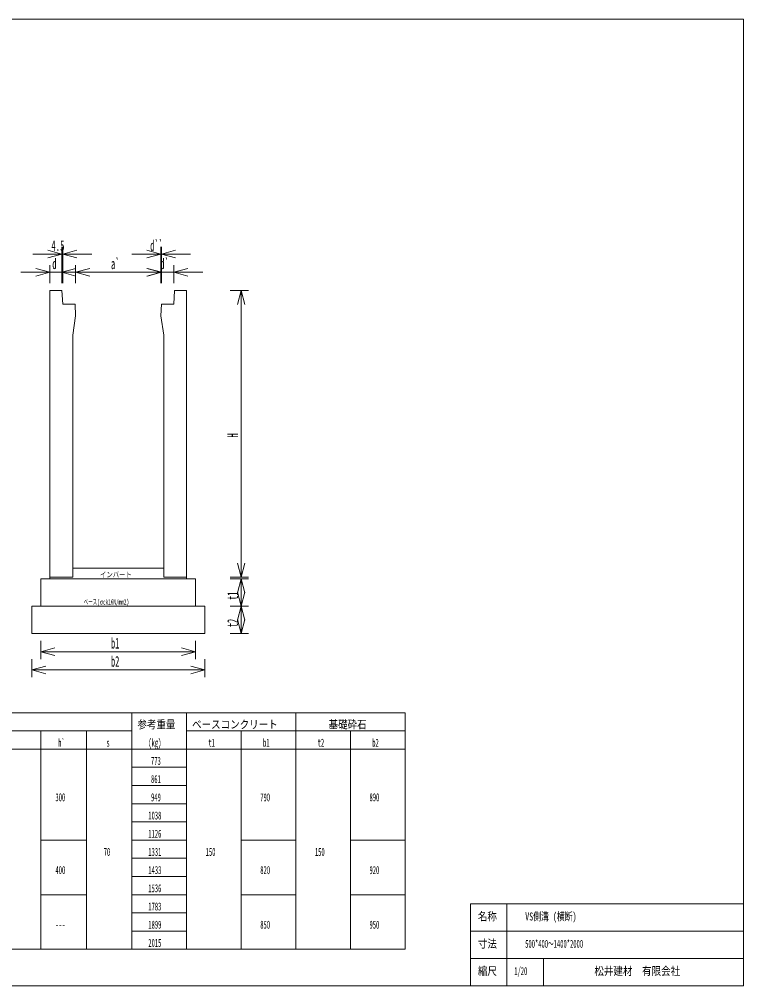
# Model space of a CAD drawing. Units: millimetres, scale not verified. Extents: x 255 to 7715, y 190 to 5500.
# Drawn here: x 3737 to 7715, y 190 to 5500 of the extents above; entities that cross this region are included whole.
import ezdxf
from ezdxf.enums import TextEntityAlignment as Align

# ---------------------------------------------------------------- set-up
doc = ezdxf.new("R2010")
doc.units = ezdxf.units.MM
doc.header["$LTSCALE"] = 10
for name, color, linetype, lineweight in [('1', 7, 'Continuous', 18), ('10', 3, 'Continuous', 18), ('17', 7, 'Continuous', 18), ('18', 7, 'Continuous', 18)]:
    doc.layers.add(name, color=color, linetype=linetype, lineweight=lineweight)
doc.styles.add('ＭＳ ゴシック', font='')
doc.styles.get('ＭＳ ゴシック').set_extended_font_data('MS Gothic')

msp = doc.modelspace()

# ---------------------------------------------------------------- linework, layer by layer
at = {"layer": '1'}
for p, q in [((7715, 5500), (255, 5500)), ((7715, 190), (7715, 5500)), ((3970.5, 4250), (3970.5, 4050)), ((3975, 4250), (3975, 4050)), ((4514, 4250), (4514, 4050)), ((4517, 4250), (4517, 4050)), ((3810.5, 4210), (4135, 4210)), ((3970.5, 4210), (3893.23, 4230.71)), ((3970.5, 4210), (3893.23, 4189.29)), ((3975, 4210), (4052.27, 4230.71)), ((3975, 4210), (4052.27, 4189.29)), ((4354, 4210), (4677, 4210)), ((4514, 4210), (4436.73, 4230.71)), ((4514, 4210), (4436.73, 4189.29)), ((4517, 4210), (4594.27, 4230.71)), ((4517, 4210), (4594.27, 4189.29)), ((3905, 4150), (3905, 4050)), ((3970.5, 4150), (3970.5, 4050)), ((4046, 4150), (4046, 4050)), ((4514, 4150), (4514, 4050)), ((4517, 4150), (4517, 4050)), ((4585, 4150), (4585, 4050)), ((3745, 4110), (4130.5, 4110)), ((3905, 4110), (3827.73, 4130.71)), ((3905, 4110), (3827.73, 4089.29)), ((3970.5, 4110), (4047.77, 4130.71)), ((3970.5, 4110), (4047.77, 4089.29)), ((4046, 4110), (4123.27, 4130.71)), ((4514, 4110), (4046, 4110)), ((4046, 4110), (4123.27, 4089.29)), ((4357, 4110), (4745, 4110)), ((4514, 4110), (4436.73, 4130.71)), ((4514, 4110), (4436.73, 4089.29)), ((4517, 4110), (4439.73, 4130.71)), ((4517, 4110), (4439.73, 4089.29)), ((4585, 4110), (4662.27, 4130.71)), ((4585, 4110), (4662.27, 4089.29)), ((3905, 4010), (3970.5, 4010)), ((3905, 2435), (3905, 4010)), ((3970.5, 4010), (3975, 3935)), ((4589.5, 4010), (4585, 3935)), ((4655, 4010), (4589.5, 4010)), ((4655, 2435), (4655, 4010)), ((4995, 4010), (4895, 4010)), ((4955, 4010), (4934.29, 3932.73)), ((4955, 4010), (4955, 2435)), ((4955, 4010), (4975.71, 3932.73)), ((3975, 3935), (4043, 3935)), ((4043, 3935), (4046, 3870)), ((4517, 3935), (4514, 3870)), ((4585, 3935), (4517, 3935)), ((4046, 3870), (4030, 3765)), ((4514, 3870), (4530, 3765)), ((4030, 3765), (4030, 2435)), ((4530, 3765), (4530, 2435)), ((4955, 2435), (4934.29, 2512.27)), ((4955, 2435), (4975.71, 2512.27)), ((4030, 2435), (3905, 2435)), ((4530, 2435), (4655, 2435)), ((4995, 2435), (4895, 2435)), ((4995, 2425), (4895, 2425)), ((4955, 2425), (4934.29, 2347.73)), ((4955, 2425), (4955, 2275)), ((4955, 2425), (4975.71, 2347.73)), ((4955, 2275), (4934.29, 2352.27)), ((4955, 2275), (4975.71, 2352.27)), ((4995, 2275), (4895, 2275)), ((4995, 2275), (4895, 2275)), ((4955, 2275), (4934.29, 2197.73)), ((4955, 2275), (4955, 2125)), ((4955, 2275), (4975.71, 2197.73)), ((4955, 2125), (4934.29, 2202.27)), ((4955, 2125), (4975.71, 2202.27)), ((4995, 2125), (4895, 2125)), ((3855, 1985), (3855, 2085)), ((4705, 1985), (4705, 2085)), ((3855, 2025), (3932.27, 2045.71)), ((3855, 2025), (4705, 2025)), ((3855, 2025), (3932.27, 2004.29)), ((4705, 2025), (4627.73, 2045.71)), ((4705, 2025), (4627.73, 2004.29)), ((3805, 1885), (3805, 1985)), ((4755, 1885), (4755, 1985)), ((3805, 1925), (3882.27, 1945.71)), ((3805, 1925), (4755, 1925)), ((3805, 1925), (3882.27, 1904.29)), ((4755, 1925), (4677.73, 1945.71)), ((4755, 1925), (4677.73, 1904.29)), ((455, 1690), (5855, 1690)), ((5855, 1690), (455, 1690)), ((4355, 1690), (4355, 590)), ((4655, 590), (4655, 1690)), ((5255, 1690), (5255, 1590)), ((5855, 590), (5855, 1690)), ((5855, 390), (5855, 1690)), ((755, 1590), (4355, 1590)), ((3855, 1590), (3855, 590)), ((4105, 590), (4105, 1590)), ((4655, 1590), (5255, 1590)), ((4955, 1590), (4955, 590)), ((5255, 1590), (5855, 1590)), ((5255, 590), (5255, 1590)), ((5555, 1590), (5555, 590)), ((455, 1490), (5855, 1490)), ((455, 1490), (5855, 1490)), ((4355, 1390), (4655, 1390)), ((4355, 1290), (4655, 1290)), ((4355, 1190), (4655, 1190)), ((4655, 1090), (4355, 1090)), ((3855, 990), (4105, 990)), ((4355, 990), (4655, 990)), ((4955, 990), (5255, 990)), ((5555, 990), (5855, 990)), ((4655, 890), (4355, 890)), ((4355, 790), (4655, 790)), ((3855, 690), (4105, 690)), ((4655, 690), (4355, 690)), ((4955, 690), (5255, 690)), ((5855, 690), (5555, 690)), ((6215, 640), (7715, 640)), ((6215, 640), (6215, 190)), ((6415, 640), (6415, 190)), ((3855, 590), (3855, 390)), ((4105, 390), (4105, 590)), ((4355, 590), (4355, 390)), ((4355, 590), (4655, 590)), ((4655, 390), (4655, 590)), ((4955, 590), (4955, 390)), ((5255, 590), (5255, 390)), ((5555, 590), (5555, 390)), ((4655, 490), (4355, 490)), ((6215, 490), (7715, 490)), ((455, 390), (5855, 390)), ((6215, 340), (7715, 340)), ((6615, 340), (6615, 190)), ((255, 190), (7715, 190))]:
    msp.add_line(p, q, dxfattribs=at)
at = {"layer": '10'}
for p, q in [((3855, 2275), (3805, 2275)), ((3805, 2275), (3805, 2125)), ((4755, 2275), (4705, 2275)), ((4755, 2125), (4755, 2275)), ((3805, 2125), (4755, 2125))]:
    msp.add_line(p, q, dxfattribs=at)
at = {"layer": '17'}
for p, q in [((3905, 2425), (3855, 2425)), ((3855, 2425), (3855, 2275)), ((4705, 2425), (4655, 2425)), ((4705, 2275), (4705, 2425)), ((3855, 2275), (4705, 2275))]:
    msp.add_line(p, q, dxfattribs=at)
at = {"layer": '18'}
for p, q in [((4030, 2485), (4530, 2485)), ((3905, 2435), (3905, 2425)), ((3905, 2425), (4655, 2425)), ((4655, 2435), (4655, 2425))]:
    msp.add_line(p, q, dxfattribs=at)

# ---------------------------------------------------------------- texts
at = {"layer": '1', "style": 'ＭＳ ゴシック'}
for s, height, width, p in [('4.5', 58.65, 0.6, (3912.75, 4210)), ('d``', 58.65, 0.5, (4455.5, 4210)), ('d', 58.65, 0.5, (3917.75, 4110)), ('a`', 58.65, 0.5, (4240, 4110)), ('d`', 58.65, 0.5, (4511, 4110)), ('b1', 58.65, 0.5, (4240, 2025)), ('b2', 58.65, 0.5, (4240, 1925)), ('参考重量', 43.99, 0.85, (4385, 1590)), ('ベースコンクリート', 43.99, 0.85, (4685, 1590)), ('基礎砕石', 43.99, 0.85, (5435, 1590)), ('h`', 43.99, 0.5, (3950, 1490)), ('(kg)', 43.99, 0.5, (4445, 1490)), ('t1', 43.99, 0.5, (4775, 1490)), ('b1', 43.99, 0.5, (5075, 1490)), ('t2', 43.99, 0.5, (5375, 1490)), ('b2', 43.99, 0.5, (5675, 1490)), ('s', 43.99, 0.5, (4215, 1490)), ('773', 43.99, 0.5, (4460, 1390)), ('861', 43.99, 0.5, (4460, 1290)), ('300', 43.99, 0.5, (3935, 1190)), ('949', 43.99, 0.5, (4460, 1190)), ('790', 43.99, 0.5, (5060, 1190)), ('890', 43.99, 0.5, (5660, 1190)), ('1038', 43.99, 0.5, (4445, 1090)), ('1126', 43.99, 0.5, (4445, 990)), ('70', 43.99, 0.5, (4200, 890)), ('1331', 43.99, 0.5, (4445, 890)), ('150', 43.99, 0.5, (4760, 890)), ('150', 43.99, 0.5, (5360, 890)), ('400', 43.99, 0.5, (3935, 790)), ('1433', 43.99, 0.5, (4445, 790)), ('820', 43.99, 0.5, (5060, 790)), ('920', 43.99, 0.5, (5660, 790)), ('1536', 43.99, 0.5, (4445, 690)), ('1783', 43.99, 0.5, (4445, 590)), ('名称', 43.99, 0.85, (6255, 535)), ('VS側溝 (横断)', 43.99, 0.7, (6515, 535)), ('1899', 43.99, 0.5, (4445, 490)), ('850', 43.99, 0.5, (5060, 490)), ('950', 43.99, 0.5, (5660, 490)), ('---', 43.99, 0.5, (3935, 490)), ('2015', 43.99, 0.5, (4445, 390)), ('寸法', 43.99, 0.85, (6255, 385)), ('500*400～1400*2000', 43.99, 0.5, (6515, 385)), ('縮尺', 43.99, 0.85, (6255, 235)), ('1/20', 43.99, 0.5, (6455, 235)), ('松井建材\u3000有限会社', 43.99, 0.85, (6895, 235))]:
    msp.add_text(s, height=height, dxfattribs=dict(at, width=width)).set_placement(p, align=Align.BOTTOM_LEFT)
at = {"layer": '1', "style": 'ＭＳ ゴシック', "width": 0.5}
for s, p in [('H', (4955, 3202.5)), ('t1', (4955, 2310)), ('t2', (4955, 2160))]:
    msp.add_text(s, height=58.65, rotation=90, dxfattribs=at).set_placement(p, align=Align.BOTTOM_LEFT)
at = {"layer": '17', "style": 'ＭＳ ゴシック', "width": 0.6}
msp.add_text('ベース(σck16N/mm2)', height=29.33, dxfattribs=at).set_placement((4090, 2275), align=Align.BOTTOM_LEFT)
at = {"layer": '18', "style": 'ＭＳ ゴシック', "width": 0.85}
msp.add_text('インバート', height=29.33, dxfattribs=at).set_placement((4180, 2425), align=Align.BOTTOM_LEFT)

doc.saveas('drawing.dxf')
